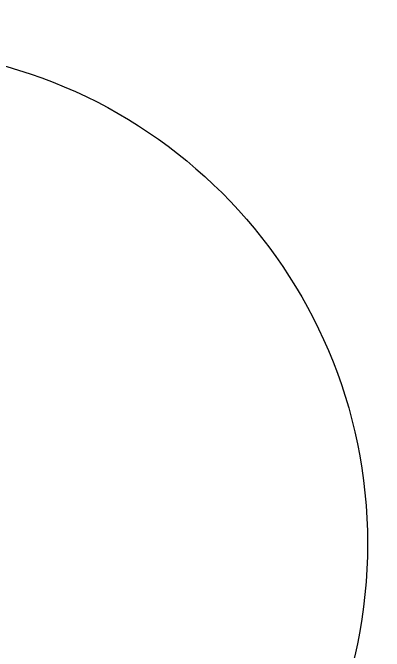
# Model space of a CAD drawing. Extents: x -8792 to 174344, y -43961 to 62816.
# Drawn here: x 63790 to 71795, y -35580 to -21806 of the extents above; entities that cross this region are included whole.
import ezdxf
from ezdxf.xclip import XClip

# ---------------------------------------------------------------- set-up
doc = ezdxf.new("R2010")
doc.units = 0
doc.header["$LTSCALE"] = 50
doc.header["$XCLIPFRAME"] = 0
doc.linetypes.add('DOT2', pattern=[0.125, 0, -0.125])
doc.layers.add('A-FLOR-OTLN', color=4, linetype='DOT2')
doc.layers.add('吊顶', color=7, linetype='Continuous')

# ---------------------------------------------------------------- blocks, each defined once
blk = doc.blocks.new('A$Cbd8d7c8c')
at = {"layer": 'A-FLOR-OTLN', "color": 8}
blk.add_lwpolyline([(-22721, -15690), (-43719, -33393, 0.413756), (-43992, -36561, 0.189672), (122158, -126683, 0.414786), (124666, -124719), (133885, -48362, 0.379931), (116453, -23208, 0.236452)], format="xyb", dxfattribs=at)
at = {"layer": '吊顶', "const_width": 3}
blk.add_lwpolyline([(36525, -42886, 0.056654), (31390, -41079), (30859, -40958, -0.112536), (21289, -36344, -0.028917), (3039, -19971, 0.413532), (-634, -19953), (-31398, -50353, 0.414781), (-31416, -54033, 0.170492), (123964, -129415, 0.412564), (126841, -127143), (136318, -48656, 1.269195), (87077, -54393)], format="xyb", dxfattribs=at)

msp = doc.modelspace()

# ---------------------------------------------------------------- linework, layer by layer
at = {"ltscale": 10}
msp.add_circle((60734.984, -33260.406, 0), 10700.333, dxfattribs=at)

# ---------------------------------------------------------------- block references
ref = msp.add_blockref('A$Cbd8d7c8c', (-20242.468, 78224.561), dxfattribs=at)
XClip(ref).set_block_clipping_path([(33737.5024453482, -58253.8739175466), (58527.5008306247, -28195.842069268)])
ref = msp.add_blockref('A$Cbd8d7c8c', (22321.982, 94074.685), dxfattribs=at)
XClip(ref).set_block_clipping_path([(76291.0063025201, -72283.9918497168), (103268.9259821397, -47877.3086105986)])

doc.saveas('drawing.dxf')
